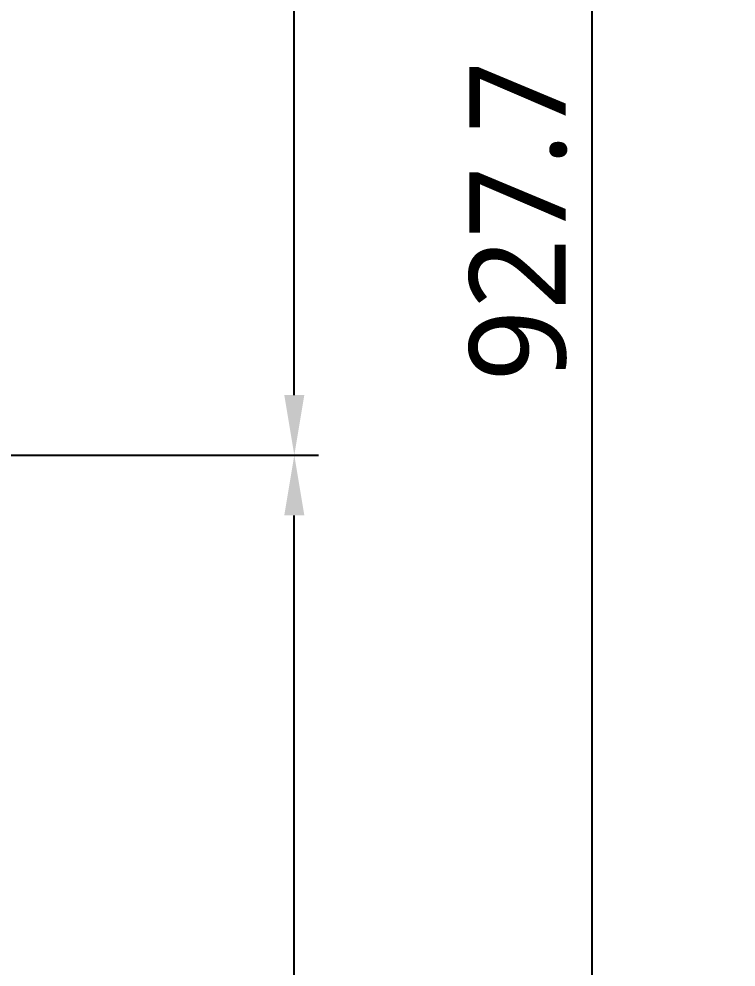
# Model space of a CAD drawing. Header units: millimetres. Extents: x 0 to 4378, y 0 to 2376.
# Drawn here: x 1719.4 to 1838.6, y 1111.5 to 1268.9 of the extents above; entities that cross this region are included whole.
import ezdxf

# ---------------------------------------------------------------- set-up
doc = ezdxf.new("R2010")
doc.units = ezdxf.units.MM
doc.header["$LTSCALE"] = 0.2
doc.styles.add('Rainbow-5.0 Style', font='malgunsl.ttf')
doc.dimstyles.new('Rainbow-5.0 Style', dxfattribs={"dimtxt": 4, "dimasz": 2.5, "dimexe": 1, "dimexo": 1, "dimgap": 1, "dimtad": 1, "dimdsep": 46, "dimtxsty": 'Rainbow-5.0 Style', "dimcen": 0, "dimclrd": 251, "dimclre": 251, "dimclrt": 7, "dimazin": 3, "dimtp": 0.1, "dimtm": 0.1, "dimtfac": 0.61, "dimtmove": 0, "dimatfit": 3, "dimfxl": 1, "dimlwd": -1, "dimlwe": -1, "dimarcsym": 1})

# ---------------------------------------------------------------- blocks, each defined once
blk = doc.blocks.new('*D145')
at = {"color": 251, "linetype": 'ByBlock', "transparency": 16777216}
for p, q in [((1617.45, 1196.46), (1769.2, 1196.46)), ((1765.2, 781.46), (1765.2, 1186.46)), ((1617.45, 771.46), (1769.2, 771.46))]:
    blk.add_line(p, q, dxfattribs=at)
at = {"color": 251, "transparency": 16777216}
for points in [[(1763.53, 1186.46), (1766.87, 1186.46), (1765.2, 1196.46)], [(1763.53, 781.46), (1766.87, 781.46), (1765.2, 771.46)]]:
    blk.add_solid(points, dxfattribs=at)
at = {"layer": 'Defpoints', "color": 0, "transparency": 16777216}
for p in [(1613.45, 1196.46), (1765.2, 1196.46), (1613.45, 771.46)]:
    blk.add_point(p, dxfattribs=at)
at = {"color": 7, "transparency": 16777216, "insert": (1752.93, 983.96), "char_height": 16, "attachment_point": 5, "rotation": 90, "style": 'Rainbow-5.0 Style'}
blk.add_mtext('425', dxfattribs=at)
blk = doc.blocks.new('*D146')
at = {"color": 251, "linetype": 'ByBlock', "transparency": 16777216}
for p, q in [((1699.24, 1588.46), (1769.2, 1588.46)), ((1765.2, 1206.46), (1765.2, 1578.46)), ((1617.36, 1196.46), (1769.2, 1196.46))]:
    blk.add_line(p, q, dxfattribs=at)
at = {"color": 251, "transparency": 16777216}
for points in [[(1763.53, 1578.46), (1766.87, 1578.46), (1765.2, 1588.46)], [(1763.53, 1206.46), (1766.87, 1206.46), (1765.2, 1196.46)]]:
    blk.add_solid(points, dxfattribs=at)
at = {"layer": 'Defpoints', "color": 0, "transparency": 16777216}
for p in [(1695.24, 1588.46), (1765.2, 1588.46), (1613.36, 1196.46)]:
    blk.add_point(p, dxfattribs=at)
at = {"color": 7, "transparency": 16777216, "insert": (1752.92, 1392.46), "char_height": 16, "attachment_point": 5, "rotation": 90, "style": 'Rainbow-5.0 Style'}
blk.add_mtext('392', dxfattribs=at)
blk = doc.blocks.new('*D151')
at = {"color": 251, "linetype": 'ByBlock', "transparency": 16777216}
for p, q in [((1649.05, 1699.16), (1818.7, 1699.16)), ((1814.7, 781.46), (1814.7, 1689.16)), ((1649.05, 771.46), (1818.7, 771.46))]:
    blk.add_line(p, q, dxfattribs=at)
at = {"color": 251, "transparency": 16777216}
for points in [[(1813.03, 1689.16), (1816.36, 1689.16), (1814.7, 1699.16)], [(1813.03, 781.46), (1816.36, 781.46), (1814.7, 771.46)]]:
    blk.add_solid(points, dxfattribs=at)
at = {"layer": 'Defpoints', "color": 0, "transparency": 16777216}
for p in [(1645.05, 1699.16), (1814.7, 1699.16), (1645.05, 771.46)]:
    blk.add_point(p, dxfattribs=at)
at = {"color": 7, "transparency": 16777216, "insert": (1802.42, 1235.31), "char_height": 16, "attachment_point": 5, "rotation": 90, "style": 'Rainbow-5.0 Style'}
blk.add_mtext('927.7', dxfattribs=at)

msp = doc.modelspace()

# ---------------------------------------------------------------- dimensions: what is measured, and where the dimension line sits
for base, p1, p2, picture, middle in [((1814.696, 1699.157), (1645.046, 771.457), (1645.046, 1699.157), '*D151', (1802.424, 1235.307)), ((1765.201, 1588.457), (1613.359, 1196.457), (1695.244, 1588.457), '*D146', (1752.924, 1392.457)), ((1765.201, 1196.457), (1613.446, 771.457), (1613.446, 1196.457), '*D145', (1752.929, 983.957))]:
    dim = msp.add_linear_dim(base=base, p1=p1, p2=p2, angle=90, dimstyle='Rainbow-5.0 Style', override={"dimscale": 4, "dimtol": 0, "dimlim": 0, "dimtp": 0.1, "dimtm": 0.1, "dimtfac": 0.61, "dimtdec": 2, "dimtolj": 0, "dimtzin": 8})
    dim.commit()
    dim.dimension.update_dxf_attribs({"geometry": picture, "text_midpoint": middle})

# ---------------------------------------------------------------- leaders
msp.add_leader([(1645.046, 1224.357), (1864.122, 1551.924)], dimstyle='Rainbow-5.0 Style', override={"dimscale": 5, "dimgap": 1, "dimtad": 1})

doc.saveas('drawing.dxf')
